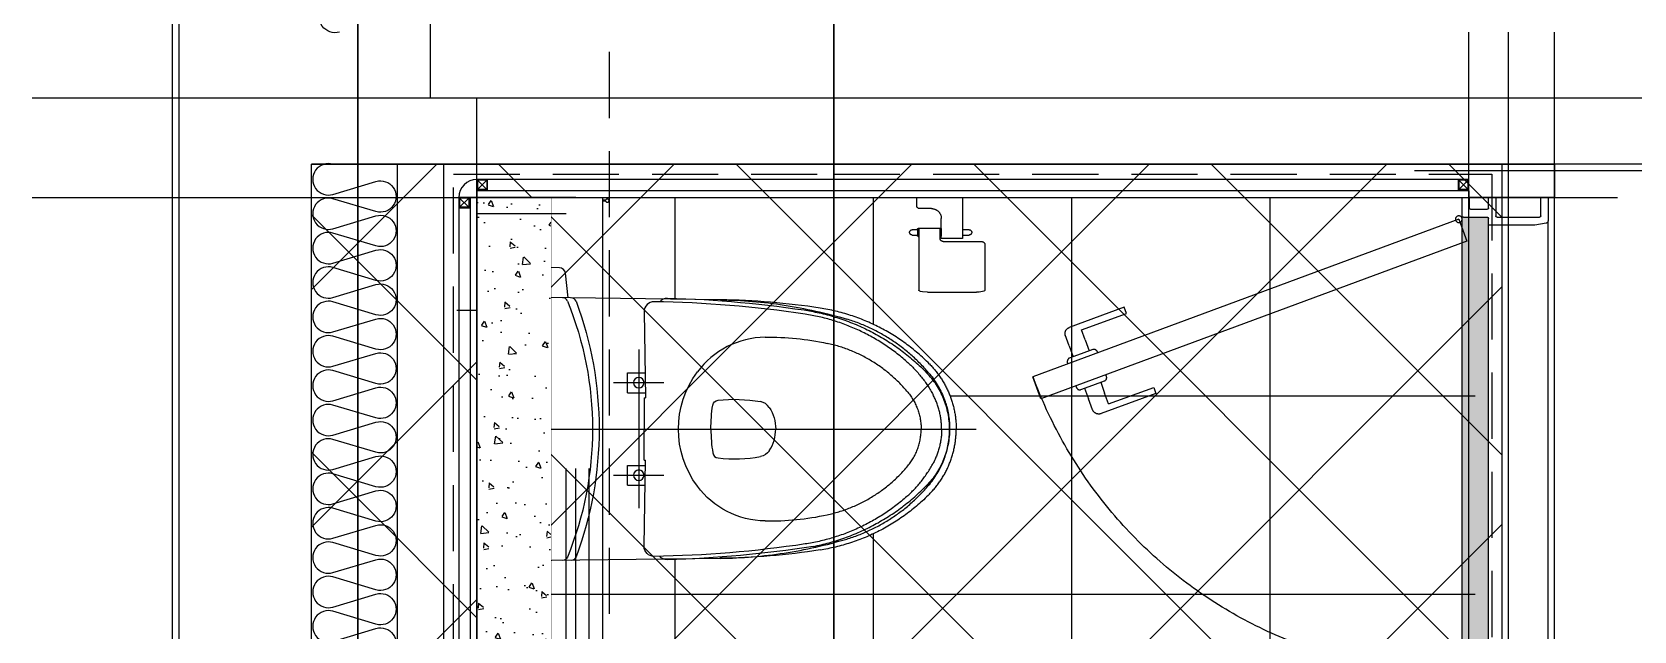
# Model space of a CAD drawing. Header units: millimetres. Extents: x 840000 to 1054178, y 0 to 59400.
# Drawn here: x 858800 to 861222, y 42515 to 43421 of the extents above; entities that cross this region are included whole.
import ezdxf
from ezdxf.xclip import XClip

# ---------------------------------------------------------------- set-up
doc = ezdxf.new("R2010")
doc.units = ezdxf.units.MM
doc.header["$LTSCALE"] = 100
doc.header["$XCLIPFRAME"] = 0
for name, pattern in [('X - 단위세대 확장형$0$CEN', [62, 60, -1, 0, -1]), ('X - 단위세대 확장형$0$HID', [1.5, 1, -0.5]), ('X - 단위세대 확장형$0$X-55$0$CEN', [65, 60, -2, 1, -2]), ('X - 단위세대 확장형$0$X-55$0$CENTER', [50.8, 31.75, -6.35, 6.35, -6.35]), ('X - 평면도$0$CEN', [62, 60, -1, 0, -1])]:
    doc.linetypes.add(name, pattern=pattern)
doc.layers.get('DEFPOINTS').update_dxf_attribs({"color": 145})
for name, color, linetype in [('SYM', 7, 'Continuous'), ('X - 단위세대 확장형$0$0 TILE LINE & HATCH', 8, 'Continuous'), ('X - 단위세대 확장형$0$A-CEN', 1, 'X - 단위세대 확장형$0$CEN'), ('X - 단위세대 확장형$0$A-ETC', 7, 'Continuous'), ('X - 단위세대 확장형$0$A-INS', 9, 'Continuous'), ('X - 단위세대 확장형$0$A-TILE', 253, 'Continuous'), ('X - 단위세대 확장형$0$AA-SSXM-STRS', 4, 'Continuous'), ('X - 단위세대 확장형$0$AA-WAXM-CONC', 2, 'Continuous'), ('X - 단위세대 확장형$0$AA-WAXM-DRYW', 7, 'Continuous'), ('X - 단위세대 확장형$0$AA-XXXX-CNTL', 1, 'X - 단위세대 확장형$0$CEN'), ('X - 단위세대 확장형$0$LH-UBR', 4, 'Continuous'), ('X - 단위세대 확장형$0$S-ELE', 4, 'Continuous'), ('X - 단위세대 확장형$0$S-HAT', 19, 'Continuous'), ('X - 단위세대 확장형$0$TOIL', 4, 'Continuous'), ('X - 단위세대 확장형$0$UBR WALL', 4, 'Continuous'), ('X - 단위세대 확장형$0$UBR내부자재', 6, 'Continuous'), ('X - 단위세대 확장형$0$X-25$0$AA-FFXM-SANI', 4, 'Continuous'), ('X - 단위세대 확장형$0$X-55$0$AA-FFXM-SANI', 4, 'Continuous'), ('X - 단위세대 확장형$0$X-55$0$AA-XXXX-PAT1', 9, 'Continuous'), ('X - 단위세대 확장형$0$X-55$0$AA-XXXX-PAT2', 1, 'Continuous'), ('X - 단위세대 확장형$0$결로방지단열재', 7, 'X - 단위세대 확장형$0$HID'), ('X - 평면도$0$AA-XXXX-CNTL', 1, 'X - 평면도$0$CEN')]:
    doc.layers.add(name, color=color, linetype=linetype)
doc.layers.add('X - 단위세대 확장형$0$A-door', color=4, linetype='Continuous', lineweight=25)
doc.layers.add('X - 단위세대 확장형$0$A-MC', color=171, linetype='Continuous', plot=False)

# ---------------------------------------------------------------- blocks, each defined once
blk = doc.blocks.new('X - 단위세대 확장형$0$insul1')
blk.add_lwpolyline([(0, 0.25, 1.344031), (0.35, 0.25), (0.2, 0.75, -1.344031), (0.55, 0.75), (0.4, 0.25)], format="xyb")
blk = doc.blocks.new('X - 단위세대 확장형$0$X-55$0$계림_C-482-T')
at = {"layer": 'X - 단위세대 확장형$0$TOIL', "linetype": 'Continuous'}
for p, q in [((368.6, 195.5), (28.1, 200)), ((20, -192), (20, 192)), ((253, 177.3), (255, 47)), ((228, 85), (228, 55)), ((228, 85), (254.4, 85)), ((228, 55), (254.9, 55)), ((253, 47), (255, 47)), ((253, 47), (253, 0)), ((253, -47), (253, 0)), ((253, -47), (255, -47)), ((253, -177.3), (255, -47)), ((228, -55), (228, -85)), ((228, -55), (254.9, -55)), ((228, -85), (254.4, -85)), ((0, -214), (0, -146.3)), ((4, -150), (0, -150)), ((0, -210), (0, -150)), ((18, -164), (18, -196)), ((20, -169.7), (18, -169.7)), ((20, -190.2), (18, -190.2)), ((4, -210), (0, -210)), ((368.6, -195.5), (28.1, -200)), ((82, -199.3), (87, -236.3)), ((138, -198.5), (134, -235.7)), ((125.1, -243.7), (96.1, -244.1))]:
    blk.add_line(p, q, dxfattribs=at)
at = {"layer": 'X - 단위세대 확장형$0$TOIL', "color": 1, "linetype": 'X - 단위세대 확장형$0$X-55$0$CEN'}
for p, q in [((245, -120.2), (245, 119.8)), ((207, 69.8), (283, 69.8)), ((0, 0), (755, 0)), ((207, -70.2), (283, -70.2)), ((-30, -180), (50, -180))]:
    blk.add_line(p, q, dxfattribs=at)
at = {"layer": 'X - 단위세대 확장형$0$TOIL', "color": 8, "flags": 128}
for points in [[(368.6, 195.5, -0.069276), (559.4, 166.3)], [(508.6, 177.5, -0.153281), (680.3, 85.2)], [(559.4, 166.3, -0.146734), (684.9, 83.2)], [(436.1, 138.9, -0.057005), (529.9, 129.6)], [(529.9, 129.6, -0.167296), (651.9, 55.7)], [(684.9, 83.2, -0.175371), (715, 0)], [(651.9, 55.7, -0.175371), (672, 0)], [(354.1, 0, -0.037774), (356.9, 36.1)], [(354.1, 0, -0.037774), (356.9, 36.1)], [(356.9, 36.1, -0.340717), (364.8, 43.7)], [(364.8, 43.7, -0.070312), (429.2, 41.5)], [(442.4, 32.7, -0.145176), (452.1, 0)], [(442.4, 32.7, -0.145176), (452.1, 0)], [(715, 0, -0.195798), (680.3, -85.2)], [(442.4, -32.7, -0.207813), (429.2, -41.5)], [(651.9, -55.7, -0.167296), (529.9, -129.6)], [(436.1, -138.9, -0.233552), (333.6, -86.4)], [(684.9, -83.2, -0.146734), (559.4, -166.3)], [(508.6, -177.5, -0.032318), (288.4, -197.6)]]:
    blk.add_lwpolyline(points, format="xyb", dxfattribs=at)
at = {"layer": 'X - 단위세대 확장형$0$TOIL', "linetype": 'Continuous', "flags": 128}
for points in [[(650.4, 101.9, -0.089429), (690, 51.8)], [(684.5, 98.4, -0.197475), (725, 0)], [(703, 0, -0.12324), (690, -51.8)], [(650.4, -101.9, -0.144538), (496.5, -173.7)], [(684.5, -98.4, -0.160769), (519.2, -182.9)], [(4, -150, -0.414214), (18, -164)], [(150.1, -193.3, -0.309301), (142.7, -198.5)], [(268.2, -192.5, -0.418484), (253, -177.5)], [(496.5, -173.7, -0.033715), (268.2, -192.5)], [(288.4, -197.6, -0.225843), (276.6, -192.4)], [(519.2, -182.9, -0.034955), (368.6, -195.5)], [(134, -235.7, -0.379025), (125.1, -243.7)]]:
    blk.add_lwpolyline(points, format="xyb", dxfattribs=at)
at = {"layer": 'X - 단위세대 확장형$0$TOIL', "flags": 128}
blk.add_lwpolyline([(137, -193.7, -0.301225), (129.7, -198.6)], format="xyb", dxfattribs=at)
at = {"layer": 'X - 단위세대 확장형$0$TOIL', "linetype": 'Continuous'}
for centre in [(245, 69.8), (245, -70.2)]:
    blk.add_circle(centre, 8, dxfattribs=at)
for centre, radius, start, end in [((28, 192), 8, 90, 180), ((142.6, 190.5), 8, 20.4909, 89.2385), ((288, 182.6), 15, 88.4964, 139.4017), ((354.2, -884.5), 1080, 81.2159, 89.2985), ((-367.1, 0), 552.1, 339.5091, 20.4909), ((268, 177.5), 15, 89.1659, 180), ((243.5, -1507.3), 1700, 81.4419, 89.1659), ((451.8, -122.9), 300, 48.5441, 81.4419), ((473.9, -109.8), 296.2, 44.6829, 81.2159), ((593, 0), 110, 0, 28.1029), ((585, 0), 140, 315.3171, 0), ((531.3, 33), 180, 311.4559, 331.8971), ((28, -192), 8, 180, 270.7615), ((4, -196), 14, 270, 360), ((95.9, -235.1), 9, 187.7283, 270.76)]:
    blk.add_arc(centre, radius, start, end, dxfattribs=at)
at = {"layer": 'X - 단위세대 확장형$0$TOIL'}
for centre, radius, start, end in [((129.6, 190.6), 8, 22.1841, 89.2385), ((-337.9, 0), 512.9, 337.8159, 22.1841)]:
    blk.add_arc(centre, radius, start, end, dxfattribs=at)
at = {"layer": 'X - 단위세대 확장형$0$TOIL', "color": 8}
for centre, radius, start, end in [((243.5, -1513.8), 1712, 81.0921, 88.4964), ((438, 8.9), 130, 90.8275, 143.411), ((450, 0), 145, 143.411, 216.589), ((593, 0), 122, 0, 44.3131), ((425.7, 21.8), 20, 33.0409, 79.9998), ((587, -1), 128, 342.6326, 18.0424), ((392.1, 0), 60, 326.9591, 0.0001), ((585, 0), 87, 320.2125, 0), ((585, 0), 130, 320.2125, 0), ((594.1, 0), 240, 180, 188.653), ((365.8, -34.8), 9, 188.653, 263.9124), ((389.2, 185), 230, 263.9124, 280.0002), ((447.4, 142.1), 325.5, 280.8287, 315.6869), ((442.1, 276), 415, 269.1725, 282.2229), ((359.3, 504.5), 700, 270.7618, 286.6131)]:
    blk.add_arc(centre, radius, start, end, dxfattribs=at)
blk = doc.blocks.new('X - 단위세대 확장형$0$X-55$0$A$C14508014')
at = {"layer": 'X - 단위세대 확장형$0$X-55$0$AA-FFXM-SANI', "color": 6}
for p, q in [((103, 143.4), (34, 143.4)), ((34, 143.4), (34, 85.4)), ((81, 126.4), (99, 126.4)), ((103, 130.4), (103, 143.4)), ((66, 85.4), (66, 111.4)), ((63, 76.6), (5, 76.6)), ((24, 94.4), (34, 94.4)), ((34, 86.4), (24, 86.4)), ((34, 85.4), (34, 81.4)), ((34, 81.4), (66, 81.4)), ((66, 95.4), (66, 85.5)), ((66, 85.4), (66, 86.4)), ((66, 85.5), (66, 85.4)), ((66, 81.4), (66, 85.4)), ((67, 96.4), (68, 96.4)), ((68, 84.4), (67, 84.4)), ((68, 96.4), (100, 96.4)), ((68, 96.4), (68, 84.5)), ((68, 96.4), (68, 90.1)), ((68, 90.1), (68, 81.6)), ((68, 84.5), (68, 84.4)), ((100, 96.4), (100, 84.5)), ((100, 96.4), (101, 96.4)), ((100, 96.4), (100, 90.1)), ((100, 90.1), (100, 3.1)), ((100, 84.5), (100, 84.4)), ((101, 84.4), (100, 84.4)), ((102, 95.4), (102, 85.4)), ((102, 94.4), (110, 94.4)), ((110, 86.4), (102, 86.4)), ((0, 71.6), (0, 3.1)), ((87, 0), (13, 0))]:
    blk.add_line(p, q, dxfattribs=at)
for points in [[(0, 3.1), (0, 3), (0.1, 2.8), (0.1, 2.6), (0.2, 2.5), (0.3, 2.3), (0.5, 2.2), (0.9, 1.9), (1.7, 1.4), (3.5, 0.9), (8.9, 0.1), (13, 0)], [(87, 0), (94.6, 0.5), (97.4, 1.1), (98.6, 1.6), (99.1, 1.8), (99.3, 2), (99.5, 2.2), (99.7, 2.3), (99.8, 2.5), (99.9, 2.6), (99.9, 2.8), (100, 3), (100, 3.1)]]:
    blk.add_lwpolyline(points, dxfattribs=at)
for centre, radius, start, end in [((81, 111.4), 15, 90, 180), ((99, 130.4), 4, 270, 0), ((5, 71.6), 5, 89.9998, 180.0002), ((24, 90.4), 4, 90, 270), ((63, 81.6), 5, 270, 0), ((67, 95.4), 1, 89.9999, 180), ((67, 85.4), 1, 180.0002, 270.0001), ((101, 95.4), 1, 359.9998, 90.0002), ((101, 85.4), 1, 270, 0), ((110, 90.4), 4, 270, 90)]:
    blk.add_arc(centre, radius, start, end, dxfattribs=at)
blk = doc.blocks.new('X - 단위세대 확장형$0$A$Ca1b8b8fe')
at = {"layer": 'X - 단위세대 확장형$0$UBR WALL', "ltscale": 5, "elevation": 0}
blk.add_lwpolyline([(112, 0), (112, 1410), (0, 1410), (0, 0)], close=True, dxfattribs=at)
at = {"ltscale": 5}
blk.add_wipeout([(112, 0), (112, 1410), (0, 1410), (0, 0)], dxfattribs=at).dxf.layer = 'X - 단위세대 확장형$0$LH-UBR'
at = {"layer": 'X - 단위세대 확장형$0$0 TILE LINE & HATCH', "ltscale": 5}
h = blk.add_hatch(dxfattribs=at)
h.set_pattern_fill('AR-CONC', color=256, scale=0.5, angle=-90)
h.set_pattern_definition([(320, (22388.49, 22755.9), (-7.96954, -91.09233), [9.525, -104.775]), (265, (22388.49, 22755.9), (95.52842, 17.6217), [7.62, -83.8203]), (10.45144, (22387.83, 22748.31), (87.55888, -73.47062), [8.095, -89.04512]), (316.1842, (22413.89, 22755.9), (-21.02116, -135.53952), [14.2875, -157.1625]), (6.63556, (22412.14, 22744.61), (123.71306, -118.70207), [12.1425, -133.5678]), (261.18415, (22413.9, 22755.9), (123.71306, -118.70207), [11.43, -125.72987]), (291, (22407.54, 22743.2), (-51.1326, -75.8072), [9.525, -104.775]), (236, (22407.54, 22743.2), (92.09398, -30.90101), [7.62, -83.82]), (341.45144, (22403.28, 22736.89), (40.96138, -106.7082), [8.095, -89.04497]), (307.5, (22388.493, 22755.903), (42.27752, -1.5443), [0, -82.804, 0, -85.09, 0, -84.1375]), (277.5, (22388.493, 22755.903), (50.09029, -33.40983), [0, -48.514, 0, -80.899, 0, -32.0675]), (237.5, (22388.493, 22784.224), (-2.864372, -67.795298), [0, -31.75, 0, -99.06, 0, -131.445]), (227.5, (22388.493, 22796.924), (12.71325, -74.06459), [0, -41.275, 0, -65.786, 0, -93.345])])
h.paths.add_polyline_path([(112, 0), (112, 1410), (0, 1410), (0, 0)])
blk = doc.blocks.new('X - 단위세대 확장형$0$A$Cc23e38bd')
at = {"layer": 'X - 단위세대 확장형$0$UBR내부자재', "color": 8, "linetype": 'X - 단위세대 확장형$0$HID', "ltscale": 10, "elevation": 0}
for points in [[(150, 0), (150, 1410), (0, 1410), (0, 0), (150, 0)], [(135, 0), (170, 0), (170, 1410), (190, 1410), (190, 705), (150, 705)], [(135, 0), (135, 1410)], [(195.2, 1406), (190, 1406)], [(135, 1385), (0, 1385)], [(195.2, 1404), (190, 1404)], [(135, 25), (0, 25)], [(175.2, 6), (170, 6)], [(175.2, 4), (170, 4)]]:
    blk.add_lwpolyline(points, dxfattribs=at)
at = {"layer": 'X - 단위세대 확장형$0$UBR내부자재', "color": 8, "linetype": 'X - 단위세대 확장형$0$HID', "ltscale": 10}
for centre in [(197.5, 1405, 0), (177.5, 5, 0)]:
    blk.add_arc(centre, 2.5, 203.5782, 156.4218, dxfattribs=at)
blk = doc.blocks.new('X - 단위세대 확장형$0$A$C456C1CD8')
at = {"layer": 'X - 단위세대 확장형$0$A-ETC', "color": 8, "linetype": 'Continuous'}
for p, q in [((15, 2326, 0), (1, 2326, 0)), ((1499, 2326), (1485, 2326)), ((1499, 2312), (1499, 2326)), ((1500, 2300), (1500, 2327)), ((-12, 2299, 0), (-26, 2299, 0))]:
    blk.add_line(p, q, dxfattribs=at)
at = {"layer": 'X - 단위세대 확장형$0$A-ETC', "color": 8, "linetype": 'Continuous', "elevation": 0}
for points in [[(0, 2327), (0, 2300), (-27, 2300)], [(1500, 2327), (0, 2327)], [(15, 2312), (1, 2312), (15, 2326), (15, 2312), (1, 2326), (1, 2312)], [(1499, 2312), (1485, 2312), (1499, 2326), (1499, 2312), (1485, 2326), (1485, 2312)], [(1527, 2300), (1500, 2300), (1500, 2327)], [(1500, 2310), (0, 2310)], [(1500, 2310), (1500, 2300)], [(-27, 2290), (-27, 0)], [(-12, 2285), (-26, 2285), (-12, 2299), (-12, 2285), (-26, 2299), (-26, 2285)], [(-10, 2300), (-10, 0)], [(-10, 2300), (0, 2300)], [(1500, 1550), (1500, 0), (0, 0), (0, 2300), (1500, 2300)]]:
    blk.add_lwpolyline(points, dxfattribs=at)
for points in [[(0, 2327), (0, 2311), (16, 2311), (16, 2327)], [(1484, 2327), (1484, 2311), (1500, 2311), (1500, 2327)], [(-27, 2300), (-27, 2284), (-11, 2284), (-11, 2300)]]:
    blk.add_lwpolyline(points, close=True, dxfattribs=at)
at = {"layer": 'X - 단위세대 확장형$0$A-ETC', "color": 8, "linetype": 'Continuous'}
blk.add_arc((0, 2300, 0), 27, 90, 180, dxfattribs=at)
at = {"layer": 'X - 단위세대 확장형$0$A-TILE'}
for p, q in [((300, 2146.8, 0), (300, 2300, 0)), ((600, 2107.8, 0), (600, 2300, 0)), ((900, 0, 0), (900, 2300, 0)), ((1200, 0, 0), (1200, 2300, 0)), ((715.6, 2000, 0), (1510, 2000, 0)), ((600, 0, 0), (600, 1791.4, 0)), ((300, 1539.6, 0), (300, 1752.3, 0)), ((0, 1700, 0), (1510, 1700, 0))]:
    blk.add_line(p, q, dxfattribs=at)
at = {"layer": 'X - 단위세대 확장형$0$X-25$0$AA-FFXM-SANI', "color": 8, "linetype": 'X - 단위세대 확장형$0$HID', "elevation": 0}
blk.add_lwpolyline([(1535, 1550), (1535, -35), (-35, -35), (-35, 2335), (1535, 2335), (1535, 1550)], dxfattribs=at)
at = {"color": 8, "xscale": -1, "rotation": 180}
blk.add_blockref('X - 단위세대 확장형$0$X-55$0$계림_C-482-T', (0, 1949.6, 0), dxfattribs=at)
at = {"layer": 'X - 단위세대 확장형$0$X-55$0$AA-XXXX-PAT1', "ltscale": 5, "xscale": -1}
blk.add_blockref('X - 단위세대 확장형$0$X-55$0$A$C14508014', (768.5, 2156.6, 0), dxfattribs=at)
at = {"extrusion": (0, 0, -1), "xscale": -1, "zscale": -1}
blk.add_blockref('X - 단위세대 확장형$0$A$Ca1b8b8fe', (0, 890, 0), dxfattribs=at)
blk.add_blockref('X - 단위세대 확장형$0$A$Cc23e38bd', (0, 890), dxfattribs=at)
blk = doc.blocks.new('X - 단위세대 확장형$0$A$C6f67e9a2')
at = {"layer": 'DEFPOINTS', "elevation": 0}
blk.add_lwpolyline([(-6620, 0), (-6620, -8226), (-5610, -8226), (-5610, -8662.5)], dxfattribs=at)
at = {"layer": 'X - 단위세대 확장형$0$A-CEN'}
blk.add_line((-7340, -8662.5), (-7340, 0), dxfattribs=at)
at = {"layer": 'X - 단위세대 확장형$0$A-ETC', "color": 8, "linetype": 'Continuous'}
blk.add_line((-7210, -8232.5, 0), (-7210, -5842.5, 0), dxfattribs=at)
at = {"layer": 'X - 단위세대 확장형$0$A-INS'}
blk.add_line((-7280, -8362.5, 0), (-7280, -5842.5, 0), dxfattribs=at)
at = {"layer": 'X - 단위세대 확장형$0$A-MC'}
for p, q in [((-7620, -8662.5), (-7620, 0)), ((-7230, -5742.5), (-7230, 0))]:
    blk.add_line(p, q, dxfattribs=at)
at = {"layer": 'X - 단위세대 확장형$0$AA-WAXM-CONC'}
for p, q in [((-7610, -8562.5), (-7610, -222.5)), ((-6620, -5842.5), (-7410, -5842.5)), ((-7410, -8362.5), (-7410, -5842.5))]:
    blk.add_line(p, q, dxfattribs=at)
at = {"layer": 'X - 단위세대 확장형$0$AA-XXXX-CNTL'}
blk.add_line((-6620, -5742.5), (-7832.5, -5742.5), dxfattribs=at)
at = {"layer": 'X - 단위세대 확장형$0$A-INS', "yscale": 130, "zscale": 130, "rotation": 270, "row_count": 1}
for p, xscale, column_count, row_spacing, column_spacing in [((-7400, -5642.5), -130, 100, -1.262177448353619e-29, -52), ((-7410, -5842.5, 0), 130, 48, -3.155443620884047e-30, 52)]:
    blk.add_blockref('X - 단위세대 확장형$0$insul1', p, dxfattribs=dict(at, xscale=xscale, column_count=column_count, row_spacing=row_spacing, column_spacing=column_spacing))
ref = blk.add_blockref('X - 단위세대 확장형$0$A$C456C1CD8', (-7160, -8192.5, 0))
XClip(ref).set_block_clipping_path([(-249.9999596067, -169.9999999995), (540.0000403933, 2350)])
at = {"layer": 'X - 단위세대 확장형$0$A-MC'}
for p, q in [((-7160, -8662.5), (-7160, -5742.5)), ((-7832.5, -5892.5), (-6620, -5892.5))]:
    blk.add_line(p, q, dxfattribs=at)
blk = doc.blocks.new('X - 단위세대 확장형$0$20220222-결로')
at = {"layer": 'X - 단위세대 확장형$0$결로방지단열재'}
blk.add_line((-31560, 24740), (-31560, 17700), dxfattribs=at)
blk = doc.blocks.new('X - 단위세대 확장형$0$X-55$0$A$C226A4EFB')
at = {"layer": 'X - 단위세대 확장형$0$X-55$0$AA-XXXX-PAT2', "ltscale": 5}
h = blk.add_hatch(dxfattribs=at)
h.set_pattern_fill('AR-CONC', color=256, scale=0.1, angle=90)
h.set_pattern_definition([(140, (-25606.683, 638.014), (1.5939086, 18.218467), [1.905, -20.955]), (85, (-25606.683, 638.014), (-19.105685, -3.524342), [1.524, -16.764058]), (190.451445, (-25606.55, 639.533), (-17.511775, 14.694125), [1.619001, -17.809024]), (136.1842, (-25611.763, 638.014), (4.204233, 27.107904), [2.8575, -31.4325]), (186.63556, (-25611.413, 640.273), (-24.742612, 23.740413), [2.428502, -26.71356]), (81.18415, (-25611.763, 638.014), (-24.742612, 23.740413), [2.285997, -25.145973]), (111, (-25610.493, 640.554), (10.22652, 15.161439), [1.905, -20.955]), (56, (-25610.493, 640.554), (-18.418797, 6.180203), [1.524, -16.764]), (161.451445, (-25609.64, 641.818), (-8.192277, 21.341642), [1.619001, -17.808994]), (127.5, (-25606.683, 638.0145), (-8.4555039, 0.3088603), [0, -16.5608, 0, -17.018, 0, -16.8275]), (97.5, (-25606.683, 638.0145), (-10.0180575, 6.6819663), [0, -9.7028, 0, -16.1798, 0, -6.4135]), (57.5, (-25606.683, 632.35), (0.5728744, 13.5590595), [0, -6.35, 0, -19.812, 0, -26.289]), (47.5, (-25606.683, 629.81), (-2.542649, 14.812918), [0, -8.255, 0, -13.1572, 0, -18.669])])
h.paths.add_polyline_path([(730.9, 1370.6), (690.9, 1370.8), (690.9, 680.8), (730.9, 680.6)])
at = {"layer": 'X - 단위세대 확장형$0$A-door'}
for p, q in [((690.9, 1372.7), (690.9, 1400.7)), ((690.9, 1400.7), (701.9, 1400.7)), ((701.9, 1400.7), (701.9, 1382.7)), ((701.9, 1382.7), (728.9, 1382.7)), ((730.9, 1400.7), (741.9, 1400.7)), ((730.9, 1384.7), (730.9, 1400.7)), ((741.9, 1400.7), (741.9, 1372.7)), ((809.9, 1372.7), (809.9, 1400.7)), ((809.9, 1400.7), (820.9, 1400.7)), ((820.9, 1400.7), (820.9, 1365.2)), ((690.9, 1372.7), (690.9, 678.7)), ((728.9, 1370.7), (692.9, 1370.7)), ((730.9, 1359.2), (730.9, 1368.7)), ((730.9, 1364), (730.9, 687.5)), ((800.9, 1358.7), (731.4, 1358.7)), ((743.9, 1370.7), (807.9, 1370.7)), ((818, 1361.7), (800.9, 1358.7)), ((820.9, 1365.6), (820.9, 686.3)), ((132.1, 971.8), (126.1, 955.6)), ((228, 947.3), (144.9, 977.8)), ((54, 955.3), (41.8, 922.1)), ((698.2, 716.9), (54, 955.3)), ((120.1, 939.3), (126.1, 955.6)), ((144.4, 930.4), (150.4, 946.7)), ((156.4, 963.1), (150.4, 946.7)), ((156.4, 963.1), (224.6, 938)), ((224.6, 938), (228, 947.3)), ((686, 683.7), (41.8, 922.1)), ((96.6, 875.1), (90.5, 858.6)), ((96.6, 875.1), (102.6, 891.7)), ((120.8, 866.2), (126.9, 882.8)), ((120.8, 866.2), (115.3, 851.2)), ((115.3, 851.2), (183.5, 826.1)), ((180.1, 816.9), (97, 847.4)), ((183.5, 826.1), (180.1, 816.9)), ((686, 683.7), (698.2, 716.9)), ((690.9, 678.7), (690.9, 650.7)), ((730.9, 692.2), (730.9, 682.7)), ((800.9, 692.7), (731.4, 692.7)), ((741.9, 650.7), (741.9, 678.7)), ((743.9, 680.7), (807.9, 680.7)), ((818, 689.7), (800.9, 692.7)), ((809.9, 678.7), (809.9, 650.7)), ((820.9, 650.7), (820.9, 686.3)), ((701.9, 650.7), (701.9, 666.7)), ((701.9, 661.7), (701.9, 650.7)), ((703.9, 668.7), (728.9, 668.7)), ((730.9, 666.7), (730.9, 650.7)), ((690.9, 650.7), (701.9, 650.7)), ((730.9, 650.7), (741.9, 650.7)), ((809.9, 650.7), (820.9, 650.7))]:
    blk.add_line(p, q, dxfattribs=at)
for points in [[(106.9, 935.9), (107.9, 938.5, -0.414214), (114.3, 941.4), (132.3, 934.8), (150.2, 928.2, -0.414214), (153.2, 921.8), (152.2, 919.2)], [(140, 886), (139.6, 884.8, -0.363045), (132.7, 880.6), (114.8, 887.2), (96.8, 893.8, -0.363045), (94.3, 901.5), (94.7, 902.6)]]:
    blk.add_lwpolyline(points, format="xyb", dxfattribs=at)
blk.add_lwpolyline([(692.9, 680.7), (728.9, 680.7)], dxfattribs=at)
blk.add_circle((686, 683.7), 5.03, dxfattribs=at)
for centre, radius, start, end in [((703.9, 1384.7), 2, 180, 270), ((728.9, 1384.7), 2, 270, 0), ((692.9, 1372.7), 2, 180, 270), ((728.9, 1368.7), 2, 0, 90), ((731.4, 1359.2), 0.5, 180, 270), ((743.9, 1372.7), 2, 180, 270), ((807.9, 1372.7), 2, 270, 0), ((817.4, 1365.2), 3.5, 280, 0), ((141.5, 968.4), 10, 69.8225, 159.8225), ((100.5, 856.8), 10, 159.8225, 249.8225), ((692.9, 678.7), 2, 90, 180), ((728.9, 682.7), 2, 270, 0), ((731.4, 692.2), 0.5, 90, 180), ((743.9, 678.7), 2, 90, 180), ((807.9, 678.7), 2, 0, 90), ((817.4, 686.3), 3.5, 0, 80), ((703.9, 666.7), 2, 90, 180), ((728.9, 666.7), 2, 0, 90)]:
    blk.add_arc(centre, radius, start, end, dxfattribs=at)
at = {"layer": 'X - 단위세대 확장형$0$A-door', "color": 1, "linetype": 'X - 단위세대 확장형$0$X-55$0$CENTER', "ltscale": 4}
blk.add_arc((685.4, 685.4), 685.4, 89.532, 159.8115, dxfattribs=at)
blk = doc.blocks.new('X - 단위세대 확장형$0$A$Cca1b3c21')
at = {"layer": 'X - 단위세대 확장형$0$A-CEN'}
blk.add_line((-1740, -7667.5), (-1740, -5642.5), dxfattribs=at)
at = {"layer": 'X - 단위세대 확장형$0$A-MC'}
blk.add_line((-1810, -7667.5), (-1810, -5642.5), dxfattribs=at)
at = {"layer": 'X - 단위세대 확장형$0$AA-WAXM-CONC'}
blk.add_line((-3220, -5842.5), (-100, -5842.5), dxfattribs=at)
at = {"layer": 'X - 단위세대 확장형$0$AA-XXXX-CNTL'}
blk.add_line((-3311, -5742.5), (0, -5742.5), dxfattribs=at)
at = {"xscale": -1.000000000000001}
blk.add_blockref('X - 단위세대 확장형$0$A$C456C1CD8', (-180, -8192.5), dxfattribs=at)
at = {"layer": 'X - 단위세대 확장형$0$A-MC'}
for p, q in [((-1680, -8662.5), (-1680, -5642.5)), ((-3311, -5852.5), (-1598.3, -5852.5)), ((0, -5892.5), (-1904.9, -5892.5))]:
    blk.add_line(p, q, dxfattribs=at)
at = {"layer": 'X - 단위세대 확장형$0$AA-WAXM-DRYW'}
blk.add_lwpolyline([(-1680, -5892.5), (-1680, -5842.5), (-1810, -5842.5), (-1810, -5892.5)], close=True, dxfattribs=at)
at = {"rotation": 179.9999999999999}
blk.add_blockref('X - 단위세대 확장형$0$X-55$0$A$C226A4EFB', (-979.1, -5241.8), dxfattribs=at)
blk = doc.blocks.new('X - 단위세대 확장형$0$A$C1DF1446A')
at = {"layer": 'X - 단위세대 확장형$0$S-HAT'}
h = blk.add_hatch(dxfattribs=at)
h.set_pattern_fill('ANSI37', color=256, scale=80)
h.set_pattern_definition([(45, (-184047.6, -56593.1), (-179.60512, 179.60512), []), (135, (-184047.6, -56593.1), (-179.60512, -179.60512), [])])
h.paths.add_polyline_path([(0, 2520), (1800, 2520), (1800, 0), (0, 0)])
at = {"layer": 'X - 단위세대 확장형$0$S-ELE', "elevation": 0}
blk.add_lwpolyline([(0, 2520), (1800, 2520), (1800, 1.4), (0, 1.4)], close=True, dxfattribs=at)
blk = doc.blocks.new('X - 단위세대 확장형', base_point=(-475.4, -286.7))
at = {"layer": 'X - 단위세대 확장형$0$AA-SSXM-STRS'}
blk.add_blockref('X - 단위세대 확장형$0$A$C1DF1446A', (38472, 56593.1), dxfattribs=at)
blk.add_blockref('X - 단위세대 확장형$0$A$C6f67e9a2', (45882, 64955.6))
at = {"layer": 'DEFPOINTS', "elevation": 0}
blk.add_lwpolyline([(39262, 64955.6), (45882, 64955.6), (45882, 56293.1), (40272, 56293.1), (40272, 56729.6), (39262, 56729.6), (39262, 64955.6)], dxfattribs=at)
blk.add_blockref('X - 단위세대 확장형$0$20220222-결로', (70482, 39343.1))
ref = blk.add_blockref('X - 단위세대 확장형$0$A$Cca1b3c21', (38542, 64955.6), dxfattribs=dict(xscale=-1))
XClip(ref).set_block_clipping_path([(-720, 0), (-7340.0000000019, 0), (-7340.0000000019, -8662.5220021401), (-1730.0000000016, -8662.5220021401), (-1730.0000000016, -8226.0220021403), (-720, -8226.0220021403)])
blk = doc.blocks.new('X - 평면도', base_point=(-475.4, -286.7))
at = {"layer": 'X - 평면도$0$AA-XXXX-CNTL'}
blk.add_line((1298542, 68689.6), (1298542, 55413.4), dxfattribs=at)

msp = doc.modelspace()

# ---------------------------------------------------------------- block references
ref = msp.add_blockref('X - 평면도', (-439725.3, -16179.1))
XClip(ref).set_block_clipping_path([(1279249.9173513227, 15892.4151621314), (1363249.9173513227, 75292.4151621313)])

# ---------------------------------------------------------------- next in the draw order: block references
at = {"layer": 'SYM'}
ref = msp.add_blockref('X - 단위세대 확장형', (820274.7, -16179.1), dxfattribs=at)
XClip(ref).set_block_clipping_path([(27286.2339647645, 22495.2025850526), (88213.6007378809, 68689.6277392105)])

doc.saveas('drawing.dxf')
